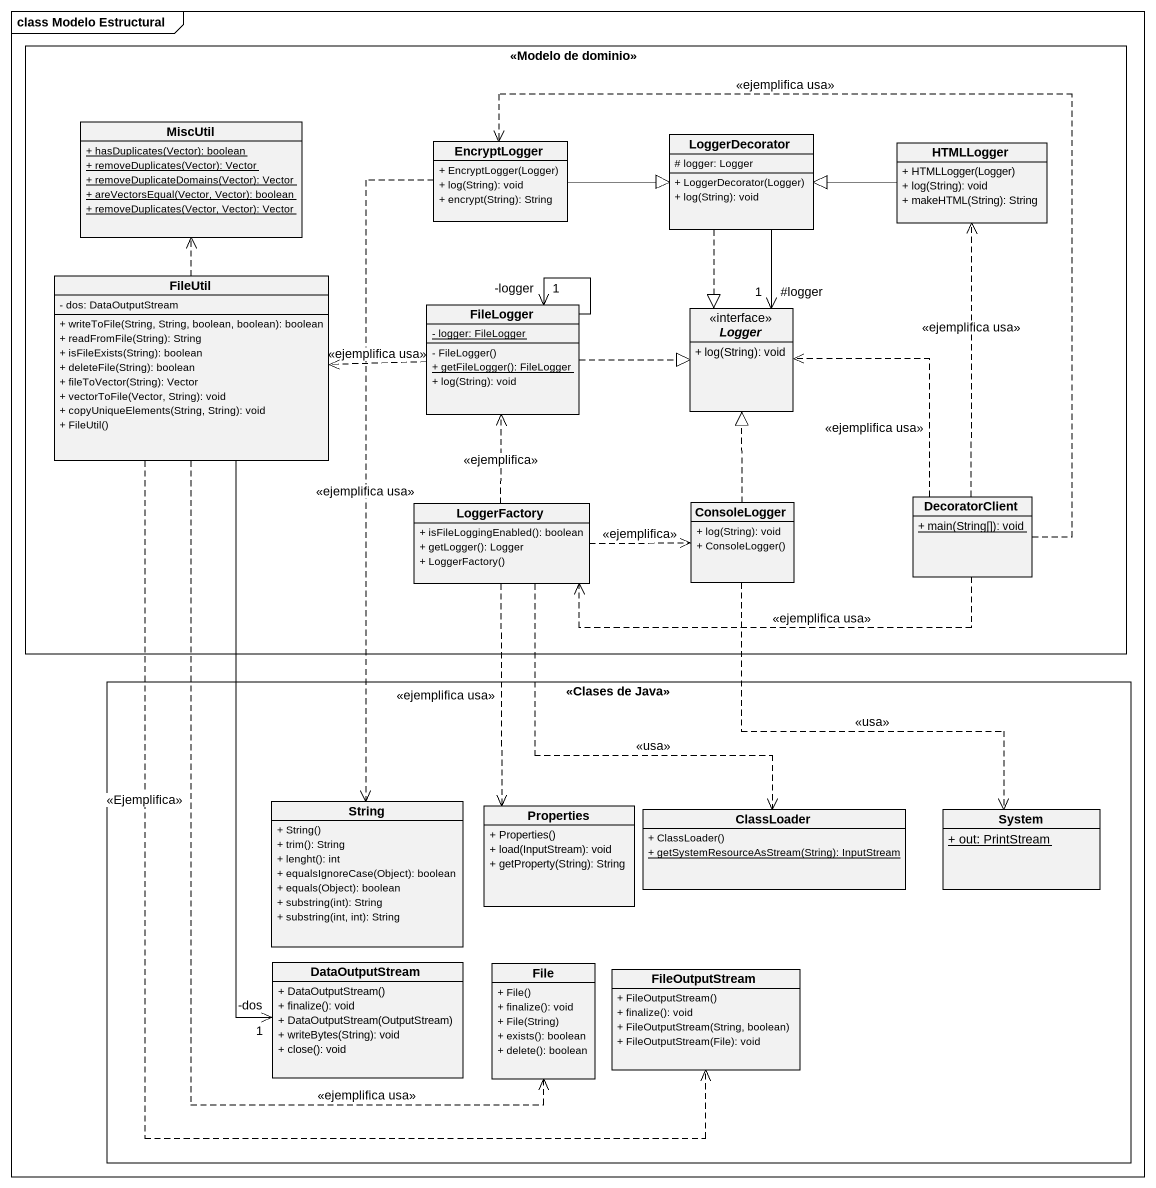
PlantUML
@startuml
mainframe class Modelo Estructural
hide circle
hide empty members
skinparam classAttributeIconSize 0
rectangle "<<Modelo de dominio>>" as Modelo_de_dominio {
  class MiscUtil {
    {static} + hasDuplicates(Vector): boolean
    {static} + removeDuplicates(Vector): Vector
    {static} + removeDuplicateDomains(Vector): Vector
    {static} + areVectorsEqual(Vector, Vector): boolean
    {static} + removeDuplicates(Vector, Vector): Vector
  }
  class LoggerDecorator {
    # logger: Logger
    + LoggerDecorator(Logger)
    + log(String): void
  }
  class EncryptLogger {
    + EncryptLogger(Logger)
    + log(String): void
    + encrypt(String): String
  }
  class HTMLLogger {
    + HTMLLogger(Logger)
    + log(String): void
    + makeHTML(String): String
  }
  class FileUtil {
    - dos: DataOutputStream
    + writeToFile(String, String, boolean, boolean): boolean
    + readFromFile(String): String
    + isFileExists(String): boolean
    + deleteFile(String): boolean
    + fileToVector(String): Vector
    + vectorToFile(Vector, String): void
    + copyUniqueElements(String, String): void
    + FileUtil()
  }
  class FileLogger {
    {static} - logger: FileLogger
    - FileLogger()
    {static} + getFileLogger(): FileLogger
    + log(String): void
  }
  interface Logger <<interface>> {
    + log(String): void
  }
  class DecoratorClient {
    {static} + main(String[]): void
  }
  class LoggerFactory {
    + isFileLoggingEnabled(): boolean
    + getLogger(): Logger
    + LoggerFactory()
  }
  class ConsoleLogger {
    + log(String): void
    + ConsoleLogger()
  }
}
rectangle "<<Clases de Java>>" as Clases_de_Java {
  class String {
    + String()
    + trim(): String
    + lenght(): int
    + equalsIgnoreCase(Object): boolean
    + equals(Object): boolean
    + substring(int): String
    + substring(int, int): String
  }
  class Properties {
    + Properties()
    + load(InputStream): void
    + getProperty(String): String
  }
  class ClassLoader {
    + ClassLoader()
    {static} + getSystemResourceAsStream(String): InputStream
  }
  class System {
    {static} + out: PrintStream
  }
  class DataOutputStream {
    + DataOutputStream()
    + finalize(): void
    + DataOutputStream(OutputStream)
    + writeBytes(String): void
    + close(): void
  }
  class "File" as File_ {
    + File()
    + finalize(): void
    + File(String)
    + exists(): boolean
    + delete(): boolean
  }
  class FileOutputStream {
    + FileOutputStream()
    + finalize(): void
    + FileOutputStream(String, boolean)
    + FileOutputStream(File): void
  }
}
LoggerDecorator --> "#logger\n1" Logger
LoggerDecorator ..|> Logger
EncryptLogger -right-|> LoggerDecorator
EncryptLogger ..> String : <<ejemplifica usa>>
HTMLLogger -left-|> LoggerDecorator
FileUtil .up.> MiscUtil
FileUtil --> "-dos\n1" DataOutputStream
FileUtil ..> File_ : <<ejemplifica usa>>
FileUtil ..> FileOutputStream : <<Ejemplifica>>
FileLogger .left.> FileUtil : <<ejemplifica usa>>
FileLogger --> "-logger\n1" FileLogger
FileLogger .right.|> Logger
DecoratorClient .up.> EncryptLogger : <<ejemplifica usa>>
DecoratorClient .up.> HTMLLogger : <<ejemplifica usa>>
DecoratorClient .up.> Logger : <<ejemplifica usa>>
DecoratorClient .left.> LoggerFactory : <<ejemplifica usa>>
LoggerFactory .up.> FileLogger : <<ejemplifica>>
LoggerFactory .right.> ConsoleLogger : <<ejemplifica>>
LoggerFactory ..> Properties : <<ejemplifica usa>>
LoggerFactory ..> ClassLoader : <<usa>>
ConsoleLogger .up.|> Logger
ConsoleLogger ..> System : <<usa>>
@enduml
